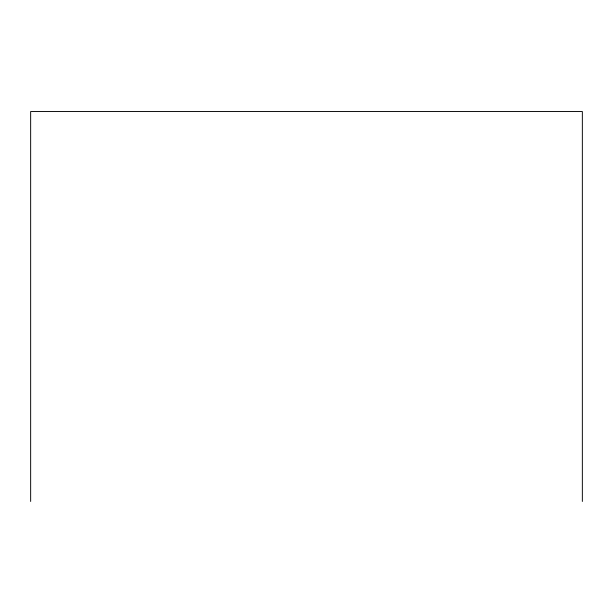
<?xml version="1.0" encoding="UTF-8"?>
<svg xmlns="http://www.w3.org/2000/svg" width="613" height="613" viewBox="0 0 613 613"><rect width="100%" height="100%" fill="white"/><g stroke="black" fill="none" stroke-linecap="round" stroke-linejoin="round"><path stroke-width="0.92" d="M582.35 501.457L582.35 111.543L30.65 111.543L30.65 501.457"/></g></svg>
